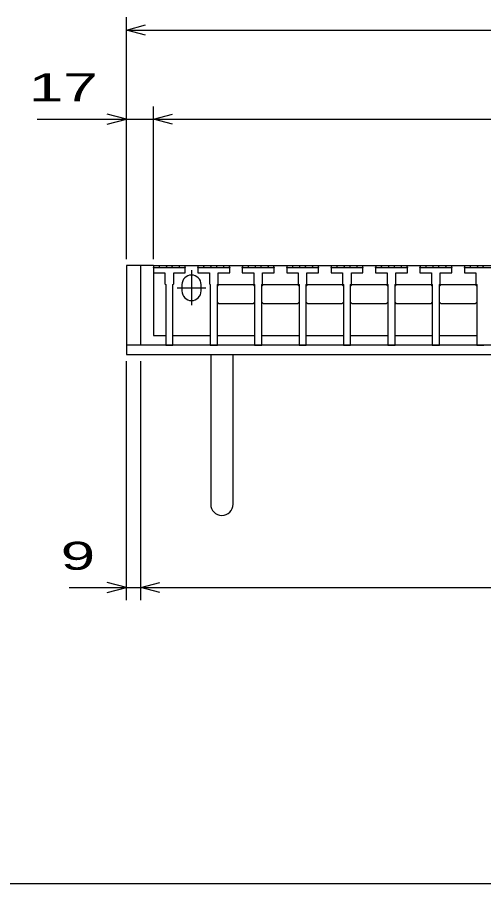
# Model space of a CAD drawing. Units: millimetres, scale not verified. Extents: x -1456 to 1385, y -1026 to 843.
# Drawn here: x -1069 to -776, y -917 to -373 of the extents above; entities that cross this region are included whole.
import ezdxf
from ezdxf.enums import TextEntityAlignment as Align

# ---------------------------------------------------------------- set-up
doc = ezdxf.new("R2010")
doc.units = ezdxf.units.MM
doc.header["$LTSCALE"] = 8
for name, color, linetype, lineweight in [('0_2', 150, 'Continuous', 25), ('16', 3, 'Continuous', 25), ('19', 6, 'Continuous', 25), ('22', 2, 'Continuous', 25)]:
    doc.layers.add(name, color=color, linetype=linetype, lineweight=lineweight)
doc.styles.add('ベクトル', font='')
doc.styles.get('ベクトル').set_extended_font_data('ベクトル')

msp = doc.modelspace()

# ---------------------------------------------------------------- linework, layer by layer
at = {"layer": '0_2'}
msp.add_line((1384.8, -917.2), (-1383.2, -917.2), dxfattribs=at)
at = {"layer": '16'}
for p, q in [((-983.8, -530.2), (-983.3, -528.7)), ((-983.8, -528.7), (-489.8, -528.7)), ((-983.8, -528.7), (-983.8, -572.7)), ((-983.8, -530.2), (-983.8, -533.2)), ((-963.8, -530.2), (-983.8, -530.2)), ((-983.8, -533.2), (-976.55, -533.2)), ((-983.3, -528.7), (-980.4, -528.7)), ((-980.4, -528.7), (-979.9, -530.2)), ((-976.55, -533.2), (-976.55, -540.2)), ((-975.75, -530.2), (-975.25, -528.7)), ((-975.25, -528.7), (-972.35, -528.7)), ((-972.35, -528.7), (-971.85, -530.2)), ((-971.05, -540.2), (-971.05, -533.2)), ((-971.05, -533.2), (-963.8, -533.2)), ((-967.7, -530.2), (-967.2, -528.7)), ((-967.2, -528.7), (-964.3, -528.7)), ((-964.3, -528.7), (-963.8, -530.2)), ((-963.8, -533.2), (-963.8, -530.2)), ((-959.85, -531.7), (-959.85, -553.7)), ((-955.9, -530.2), (-955.4, -528.7)), ((-955.9, -530.2), (-955.9, -533.2)), ((-935.9, -530.2), (-955.9, -530.2)), ((-955.9, -533.2), (-948.65, -533.2)), ((-955.4, -528.7), (-952.5, -528.7)), ((-952.5, -528.7), (-952, -530.2)), ((-948.65, -533.2), (-948.65, -540.2)), ((-947.85, -530.2), (-947.35, -528.7)), ((-947.35, -528.7), (-944.45, -528.7)), ((-944.45, -528.7), (-943.95, -530.2)), ((-943.15, -540.2), (-943.15, -533.2)), ((-943.15, -533.2), (-935.9, -533.2)), ((-939.8, -530.2), (-939.3, -528.7)), ((-939.3, -528.7), (-936.4, -528.7)), ((-936.4, -528.7), (-935.9, -530.2)), ((-935.9, -533.2), (-935.9, -530.2)), ((-928, -530.2), (-927.5, -528.7)), ((-928, -530.2), (-928, -533.2)), ((-908, -530.2), (-928, -530.2)), ((-928, -533.2), (-920.75, -533.2)), ((-927.5, -528.7), (-924.6, -528.7)), ((-924.6, -528.7), (-924.1, -530.2)), ((-920.75, -533.2), (-920.75, -540.2)), ((-919.95, -530.2), (-919.45, -528.7)), ((-919.45, -528.7), (-916.55, -528.7)), ((-916.55, -528.7), (-916.05, -530.2)), ((-915.25, -540.2), (-915.25, -533.2)), ((-915.25, -533.2), (-908, -533.2)), ((-911.9, -530.2), (-911.4, -528.7)), ((-911.4, -528.7), (-908.5, -528.7)), ((-908.5, -528.7), (-908, -530.2)), ((-908, -533.2), (-908, -530.2)), ((-900.1, -530.2), (-899.6, -528.7)), ((-900.1, -530.2), (-900.1, -533.2)), ((-880.1, -530.2), (-900.1, -530.2)), ((-900.1, -533.2), (-892.85, -533.2)), ((-899.6, -528.7), (-896.7, -528.7)), ((-896.7, -528.7), (-896.2, -530.2)), ((-892.85, -533.2), (-892.85, -540.2)), ((-892.05, -530.2), (-891.55, -528.7)), ((-891.55, -528.7), (-888.65, -528.7)), ((-888.65, -528.7), (-888.15, -530.2)), ((-887.35, -540.2), (-887.35, -533.2)), ((-887.35, -533.2), (-880.1, -533.2)), ((-884, -530.2), (-883.5, -528.7)), ((-883.5, -528.7), (-880.6, -528.7)), ((-880.6, -528.7), (-880.1, -530.2)), ((-880.1, -533.2), (-880.1, -530.2)), ((-872.2, -530.2), (-871.7, -528.7)), ((-872.2, -530.2), (-872.2, -533.2)), ((-852.2, -530.2), (-872.2, -530.2)), ((-872.2, -533.2), (-864.95, -533.2)), ((-871.7, -528.7), (-868.8, -528.7)), ((-868.8, -528.7), (-868.3, -530.2)), ((-864.95, -533.2), (-864.95, -540.2)), ((-864.15, -530.2), (-863.65, -528.7)), ((-863.65, -528.7), (-860.75, -528.7)), ((-860.75, -528.7), (-860.25, -530.2)), ((-859.45, -540.2), (-859.45, -533.2)), ((-859.45, -533.2), (-852.2, -533.2)), ((-856.1, -530.2), (-855.6, -528.7)), ((-855.6, -528.7), (-852.7, -528.7)), ((-852.7, -528.7), (-852.2, -530.2)), ((-852.2, -533.2), (-852.2, -530.2)), ((-844.3, -530.2), (-843.8, -528.7)), ((-844.3, -530.2), (-844.3, -533.2)), ((-824.3, -530.2), (-844.3, -530.2)), ((-844.3, -533.2), (-837.05, -533.2)), ((-843.8, -528.7), (-840.9, -528.7)), ((-840.9, -528.7), (-840.4, -530.2)), ((-837.05, -533.2), (-837.05, -540.2)), ((-836.25, -530.2), (-835.75, -528.7)), ((-835.75, -528.7), (-832.85, -528.7)), ((-832.85, -528.7), (-832.35, -530.2)), ((-831.55, -540.2), (-831.55, -533.2)), ((-831.55, -533.2), (-824.3, -533.2)), ((-828.2, -530.2), (-827.7, -528.7)), ((-827.7, -528.7), (-824.8, -528.7)), ((-824.8, -528.7), (-824.3, -530.2)), ((-824.3, -533.2), (-824.3, -530.2)), ((-816.4, -530.2), (-815.9, -528.7)), ((-816.4, -530.2), (-816.4, -533.2)), ((-796.4, -530.2), (-816.4, -530.2)), ((-816.4, -533.2), (-809.15, -533.2)), ((-815.9, -528.7), (-813, -528.7)), ((-813, -528.7), (-812.5, -530.2)), ((-809.15, -533.2), (-809.15, -540.2)), ((-808.35, -530.2), (-807.85, -528.7)), ((-807.85, -528.7), (-804.95, -528.7)), ((-804.95, -528.7), (-804.45, -530.2)), ((-803.65, -540.2), (-803.65, -533.2)), ((-803.65, -533.2), (-796.4, -533.2)), ((-800.3, -530.2), (-799.8, -528.7)), ((-799.8, -528.7), (-796.9, -528.7)), ((-796.9, -528.7), (-796.4, -530.2)), ((-796.4, -533.2), (-796.4, -530.2)), ((-788.5, -530.2), (-788, -528.7)), ((-788.5, -530.2), (-788.5, -533.2)), ((-768.5, -530.2), (-788.5, -530.2)), ((-788.5, -533.2), (-781.25, -533.2)), ((-788, -528.7), (-785.1, -528.7)), ((-785.1, -528.7), (-784.6, -530.2)), ((-781.25, -533.2), (-781.25, -540.2)), ((-780.45, -530.2), (-779.95, -528.7)), ((-779.95, -528.7), (-777.05, -528.7)), ((-777.05, -528.7), (-776.55, -530.2)), ((-976.55, -540.2), (-976.05, -540.7)), ((-976.05, -540.7), (-976.05, -578.7)), ((-971.55, -540.7), (-971.05, -540.2)), ((-971.55, -578.7), (-971.55, -540.7)), ((-968.85, -542.7), (-950.85, -542.7)), ((-965.85, -540.7), (-965.85, -544.7)), ((-953.85, -544.7), (-953.85, -540.7)), ((-948.65, -540.2), (-948.15, -540.7)), ((-948.15, -540.7), (-948.15, -578.7)), ((-943.65, -540.7), (-943.15, -540.2)), ((-943.65, -578.7), (-943.65, -540.7)), ((-943.65, -541.7), (-942.65, -540.7)), ((-942.65, -540.7), (-921.25, -540.7)), ((-921.25, -540.7), (-920.25, -541.7)), ((-920.75, -540.2), (-920.25, -540.7)), ((-920.25, -540.7), (-920.25, -578.7)), ((-915.75, -540.7), (-915.25, -540.2)), ((-915.75, -578.7), (-915.75, -540.7)), ((-915.75, -541.7), (-914.75, -540.7)), ((-914.75, -540.7), (-893.35, -540.7)), ((-893.35, -540.7), (-892.35, -541.7)), ((-892.85, -540.2), (-892.35, -540.7)), ((-892.35, -540.7), (-892.35, -578.7)), ((-887.85, -540.7), (-887.35, -540.2)), ((-887.85, -578.7), (-887.85, -540.7)), ((-887.85, -541.7), (-886.85, -540.7)), ((-886.85, -540.7), (-865.45, -540.7)), ((-865.45, -540.7), (-864.45, -541.7)), ((-864.95, -540.2), (-864.45, -540.7)), ((-864.45, -540.7), (-864.45, -578.7)), ((-859.95, -540.7), (-859.45, -540.2)), ((-859.95, -578.7), (-859.95, -540.7)), ((-859.95, -541.7), (-858.95, -540.7)), ((-858.95, -540.7), (-837.55, -540.7)), ((-837.55, -540.7), (-836.55, -541.7)), ((-837.05, -540.2), (-836.55, -540.7)), ((-836.55, -540.7), (-836.55, -578.7)), ((-832.05, -540.7), (-831.55, -540.2)), ((-832.05, -578.7), (-832.05, -540.7)), ((-832.05, -541.7), (-831.05, -540.7)), ((-831.05, -540.7), (-809.65, -540.7)), ((-809.65, -540.7), (-808.65, -541.7)), ((-809.15, -540.2), (-808.65, -540.7)), ((-808.65, -540.7), (-808.65, -578.7)), ((-804.15, -540.7), (-803.65, -540.2)), ((-804.15, -578.7), (-804.15, -540.7)), ((-804.15, -541.7), (-803.15, -540.7)), ((-803.15, -540.7), (-781.75, -540.7)), ((-781.75, -540.7), (-780.75, -541.7)), ((-781.25, -540.2), (-780.75, -540.7)), ((-780.75, -540.7), (-780.75, -578.7)), ((-942.65, -552.7), (-943.65, -551.7)), ((-921.25, -552.7), (-942.65, -552.7)), ((-920.25, -551.7), (-921.25, -552.7)), ((-914.75, -552.7), (-915.75, -551.7)), ((-893.35, -552.7), (-914.75, -552.7)), ((-892.35, -551.7), (-893.35, -552.7)), ((-886.85, -552.7), (-887.85, -551.7)), ((-865.45, -552.7), (-886.85, -552.7)), ((-864.45, -551.7), (-865.45, -552.7)), ((-858.95, -552.7), (-859.95, -551.7)), ((-837.55, -552.7), (-858.95, -552.7)), ((-836.55, -551.7), (-837.55, -552.7)), ((-831.05, -552.7), (-832.05, -551.7)), ((-809.65, -552.7), (-831.05, -552.7)), ((-808.65, -551.7), (-809.65, -552.7)), ((-803.15, -552.7), (-804.15, -551.7)), ((-781.75, -552.7), (-803.15, -552.7)), ((-780.75, -551.7), (-781.75, -552.7)), ((-983.8, -572.7), (-976.05, -572.7)), ((-971.55, -572.7), (-948.15, -572.7)), ((-943.65, -572.7), (-920.25, -572.7)), ((-915.75, -572.7), (-892.35, -572.7)), ((-887.85, -572.7), (-864.45, -572.7)), ((-859.95, -572.7), (-836.55, -572.7)), ((-832.05, -572.7), (-808.65, -572.7)), ((-804.15, -572.7), (-780.75, -572.7)), ((-976.05, -578.7), (-971.55, -578.7)), ((-948.15, -578.7), (-943.65, -578.7)), ((-920.25, -578.7), (-915.75, -578.7)), ((-892.35, -578.7), (-887.85, -578.7)), ((-864.45, -578.7), (-859.95, -578.7)), ((-836.55, -578.7), (-832.05, -578.7)), ((-808.65, -578.7), (-804.15, -578.7)), ((-780.75, -578.7), (-776.25, -578.7))]:
    msp.add_line(p, q, dxfattribs=at)
for centre, start, end in [((-959.85, -540.7), 0, 180), ((-959.85, -544.7), 180, 0)]:
    msp.add_arc(centre, 6, start, end, dxfattribs=at)
at = {"layer": '19'}
for p, q in [((-983.8, -528.7), (-1000.8, -528.7)), ((-1000.8, -528.7), (-1000.8, -584.7)), ((-991.8, -578.7), (-991.8, -528.7)), ((-991.8, -578.7), (-1000.8, -578.7)), ((-481.8, -578.7), (-991.8, -578.7)), ((-1000.8, -584.7), (-472.8, -584.7)), ((-947.8, -584.7), (-947.8, -678.7)), ((-933.8, -678.7), (-933.8, -584.7))]:
    msp.add_line(p, q, dxfattribs=at)
msp.add_arc((-940.8, -678.7), 7, 180, 0, dxfattribs=at)
at = {"layer": '22', "color": 4}
for p, q in [((-1000.8, -524.7), (-1000.8, -372.7)), ((-1000.8, -380.7), (-988.8, -377.5)), ((-988.8, -383.9), (-1000.8, -380.7)), ((-1000.8, -380.7), (-472.8, -380.7)), ((-1000.8, -524.7), (-1000.8, -428.7)), ((-983.8, -524.7), (-983.8, -428.7)), ((-1000.8, -436.7), (-1012.8, -433.5)), ((-983.8, -436.7), (-971.8, -433.5)), ((-1056.8, -436.7), (-1000.8, -436.7)), ((-1012.8, -439.9), (-1000.8, -436.7)), ((-1000.8, -436.7), (-983.8, -436.7)), ((-971.8, -439.9), (-983.8, -436.7)), ((-983.8, -436.7), (-489.8, -436.7)), ((-1000.8, -739.1), (-1000.8, -588.7)), ((-991.8, -739.1), (-991.8, -588.7)), ((-1000.8, -731.1), (-1012.8, -727.9)), ((-991.8, -731.1), (-979.8, -727.9)), ((-1036.8, -731.1), (-1000.8, -731.1)), ((-1012.8, -734.3), (-1000.8, -731.1)), ((-1000.8, -731.1), (-991.8, -731.1)), ((-979.8, -734.3), (-991.8, -731.1)), ((-991.8, -731.1), (-481.8, -731.1))]:
    msp.add_line(p, q, dxfattribs=at)

# ---------------------------------------------------------------- texts
at = {"layer": '22', "style": 'ベクトル', "width": 1.65}
for s, p in [(' 17 ', (-1072.8, -416.7)), (' 9 ', (-1052.8, -711.1))]:
    msp.add_text(s, height=17.6, dxfattribs=at).set_placement(p, align=Align.MIDDLE_LEFT)

doc.saveas('drawing.dxf')
